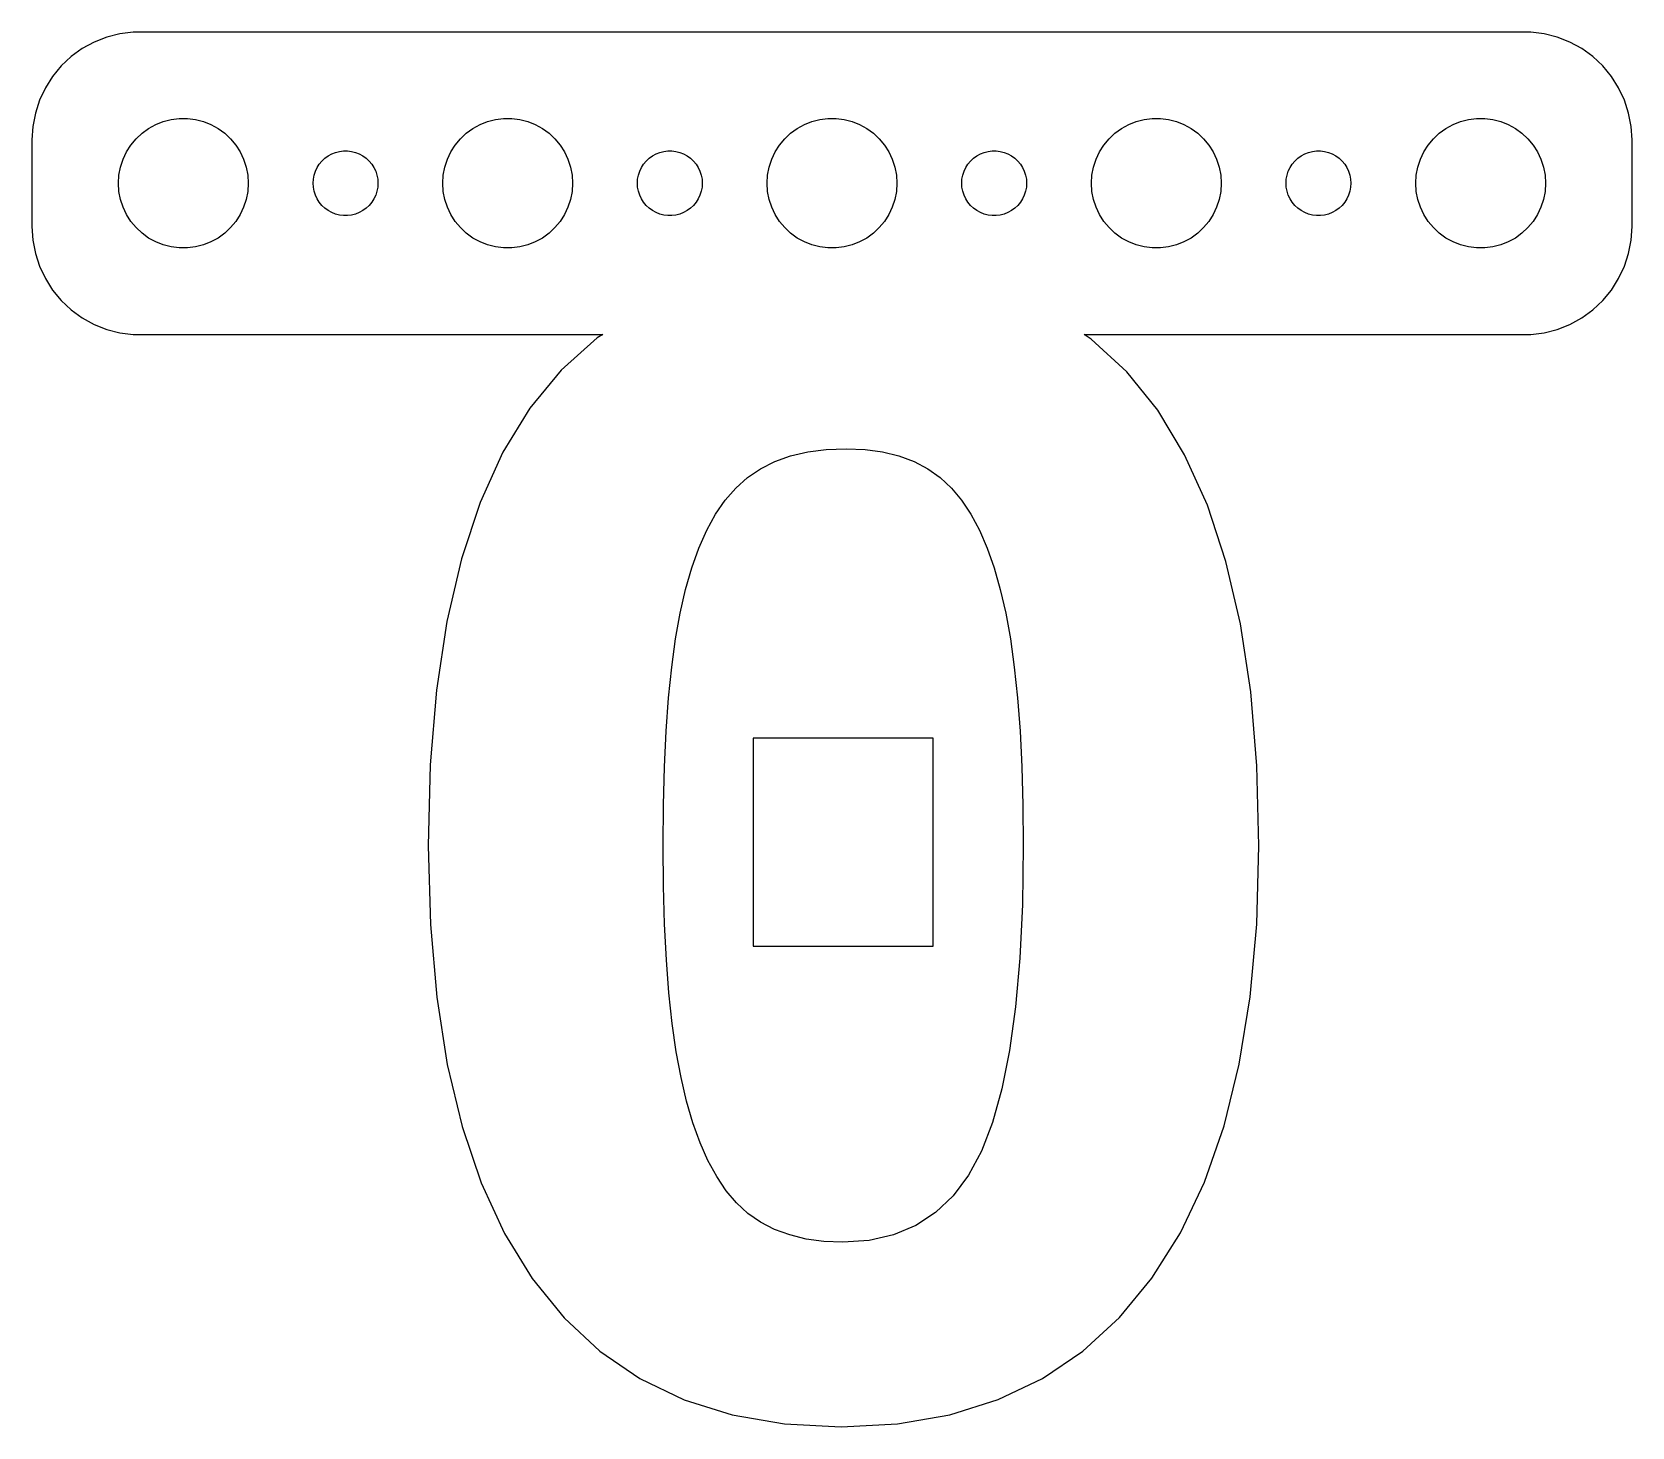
# Model space of a CAD drawing. Header units: metres. Extents: x -37 to 37, y -57.5 to 7.
import ezdxf

# ---------------------------------------------------------------- set-up
doc = ezdxf.new("R2010")
doc.units = ezdxf.units.M

msp = doc.modelspace()

# ---------------------------------------------------------------- linework, layer by layer
for p, q in [((-33.5451, 6.75528), (-34.1289, 6.52412)), ((-32.9369, 6.91142), (-33.5451, 6.75528)), ((-32.3139, 6.99013), (-32.9369, 6.91142)), ((32.3139, 6.99013), (-32.3139, 6.99013)), ((32.9369, 6.91142), (32.3139, 6.99013)), ((33.5451, 6.75528), (32.9369, 6.91142)), ((34.1289, 6.52412), (33.5451, 6.75528)), ((-34.6791, 6.22163), (-35.1871, 5.85255)), ((-34.1289, 6.52412), (-34.6791, 6.22163)), ((34.6791, 6.22163), (34.1289, 6.52412)), ((35.1871, 5.85255), (34.6791, 6.22163)), ((-35.6448, 5.42273), (-36.0451, 4.93892)), ((-35.1871, 5.85255), (-35.6448, 5.42273)), ((35.6448, 5.42273), (35.1871, 5.85255)), ((36.0451, 4.93892), (35.6448, 5.42273)), ((-36.0451, 4.93892), (-36.3815, 4.40877)), ((36.3815, 4.40877), (36.0451, 4.93892)), ((-36.6489, 3.84062), (-36.8429, 3.24344)), ((-36.3815, 4.40877), (-36.6489, 3.84062)), ((36.6489, 3.84062), (36.3815, 4.40877)), ((36.8429, 3.24344), (36.6489, 3.84062)), ((-36.8429, 3.24344), (-36.9606, 2.62666)), ((-30.5621, 2.94685), (-30.1884, 2.99408)), ((-30.1884, 2.99408), (-29.8116, 2.99408)), ((-29.8116, 2.99408), (-29.4379, 2.94685)), ((-15.5621, 2.94685), (-15.1884, 2.99408)), ((-15.1884, 2.99408), (-14.8116, 2.99408)), ((-14.8116, 2.99408), (-14.4379, 2.94685)), ((-0.562134, 2.94685), (-0.18837, 2.99408)), ((-0.18837, 2.99408), (0.18837, 2.99408)), ((0.18837, 2.99408), (0.562134, 2.94685)), ((14.4379, 2.94685), (14.8116, 2.99408)), ((14.8116, 2.99408), (15.1884, 2.99408)), ((15.1884, 2.99408), (15.5621, 2.94685)), ((29.4379, 2.94685), (29.8116, 2.99408)), ((29.8116, 2.99408), (30.1884, 2.99408)), ((30.1884, 2.99408), (30.5621, 2.94685)), ((36.9606, 2.62666), (36.8429, 3.24344)), ((-36.9606, 2.62666), (-37, 2)), ((-32.1869, 2.05363), (-31.9123, 2.31154)), ((-31.9123, 2.31154), (-31.6075, 2.53297)), ((-31.6075, 2.53297), (-31.2773, 2.71448)), ((-31.2773, 2.71448), (-30.927, 2.85316)), ((-30.927, 2.85316), (-30.5621, 2.94685)), ((-29.4379, 2.94685), (-29.0729, 2.85316)), ((-29.0729, 2.85316), (-28.7227, 2.71448)), ((-28.7227, 2.71448), (-28.3925, 2.53297)), ((-28.3925, 2.53297), (-28.0877, 2.31154)), ((-28.0877, 2.31154), (-27.8131, 2.05363)), ((-17.1869, 2.05363), (-16.9123, 2.31154)), ((-16.9123, 2.31154), (-16.6075, 2.53297)), ((-16.6075, 2.53297), (-16.2773, 2.71448)), ((-16.2773, 2.71448), (-15.927, 2.85316)), ((-15.927, 2.85316), (-15.5621, 2.94685)), ((-14.4379, 2.94685), (-14.0729, 2.85316)), ((-14.0729, 2.85316), (-13.7227, 2.71448)), ((-13.7227, 2.71448), (-13.3925, 2.53297)), ((-13.3925, 2.53297), (-13.0877, 2.31154)), ((-13.0877, 2.31154), (-12.8131, 2.05363)), ((-2.1869, 2.05363), (-1.91226, 2.31154)), ((-1.91226, 2.31154), (-1.60747, 2.53297)), ((-1.60747, 2.53297), (-1.27733, 2.71448)), ((-1.27733, 2.71448), (-0.927048, 2.85316)), ((-0.927048, 2.85316), (-0.562134, 2.94685)), ((0.562134, 2.94685), (0.927048, 2.85316)), ((0.927048, 2.85316), (1.27733, 2.71448)), ((1.27733, 2.71448), (1.60747, 2.53297)), ((1.60747, 2.53297), (1.91226, 2.31154)), ((1.91226, 2.31154), (2.1869, 2.05363)), ((12.8131, 2.05363), (13.0877, 2.31154)), ((13.0877, 2.31154), (13.3925, 2.53297)), ((13.3925, 2.53297), (13.7227, 2.71448)), ((13.7227, 2.71448), (14.0729, 2.85316)), ((14.0729, 2.85316), (14.4379, 2.94685)), ((15.5621, 2.94685), (15.927, 2.85316)), ((15.927, 2.85316), (16.2773, 2.71448)), ((16.2773, 2.71448), (16.6075, 2.53297)), ((16.6075, 2.53297), (16.9123, 2.31154)), ((16.9123, 2.31154), (17.1869, 2.05363)), ((27.8131, 2.05363), (28.0877, 2.31154)), ((28.0877, 2.31154), (28.3925, 2.53297)), ((28.3925, 2.53297), (28.7227, 2.71448)), ((28.7227, 2.71448), (29.0729, 2.85316)), ((29.0729, 2.85316), (29.4379, 2.94685)), ((30.5621, 2.94685), (30.927, 2.85316)), ((30.927, 2.85316), (31.2773, 2.71448)), ((31.2773, 2.71448), (31.6075, 2.53297)), ((31.6075, 2.53297), (31.9123, 2.31154)), ((31.9123, 2.31154), (32.1869, 2.05363)), ((37, 2), (36.9606, 2.62666)), ((-37, 2), (-37, -2)), ((-32.6289, 1.44525), (-32.427, 1.76335)), ((-32.427, 1.76335), (-32.1869, 2.05363)), ((-27.8131, 2.05363), (-27.5729, 1.76335)), ((-27.5729, 1.76335), (-27.3711, 1.44525)), ((-22.7811, 1.47342), (-22.5942, 1.49704)), ((-22.5942, 1.49704), (-22.4058, 1.49704)), ((-22.4058, 1.49704), (-22.2189, 1.47342)), ((-17.6289, 1.44525), (-17.427, 1.76335)), ((-17.427, 1.76335), (-17.1869, 2.05363)), ((-12.8131, 2.05363), (-12.5729, 1.76335)), ((-12.5729, 1.76335), (-12.3711, 1.44525)), ((-7.78107, 1.47342), (-7.59418, 1.49704)), ((-7.59418, 1.49704), (-7.40581, 1.49704)), ((-7.40581, 1.49704), (-7.21892, 1.47342)), ((-2.62891, 1.44525), (-2.42705, 1.76335)), ((-2.42705, 1.76335), (-2.1869, 2.05363)), ((2.1869, 2.05363), (2.42705, 1.76335)), ((2.42705, 1.76335), (2.62891, 1.44525)), ((7.21892, 1.47342), (7.40581, 1.49704)), ((7.40581, 1.49704), (7.59418, 1.49704)), ((7.59418, 1.49704), (7.78107, 1.47342)), ((12.3711, 1.44525), (12.5729, 1.76335)), ((12.5729, 1.76335), (12.8131, 2.05363)), ((17.1869, 2.05363), (17.427, 1.76335)), ((17.427, 1.76335), (17.6289, 1.44525)), ((22.2189, 1.47342), (22.4058, 1.49704)), ((22.4058, 1.49704), (22.5942, 1.49704)), ((22.5942, 1.49704), (22.7811, 1.47342)), ((27.3711, 1.44525), (27.5729, 1.76335)), ((27.5729, 1.76335), (27.8131, 2.05363)), ((32.1869, 2.05363), (32.427, 1.76335)), ((32.427, 1.76335), (32.6289, 1.44525)), ((37, -2), (37, 2)), ((-32.9763, 0.375992), (-32.9057, 0.746063)), ((-32.9057, 0.746063), (-32.7893, 1.10437)), ((-32.7893, 1.10437), (-32.6289, 1.44525)), ((-27.3711, 1.44525), (-27.2107, 1.10437)), ((-27.2107, 1.10437), (-27.0942, 0.746063)), ((-27.0942, 0.746063), (-27.0237, 0.375992)), ((-23.8145, 0.722626), (-23.7135, 0.881668)), ((-23.7135, 0.881668), (-23.5934, 1.02681)), ((-23.5934, 1.02681), (-23.4561, 1.15576)), ((-23.4561, 1.15576), (-23.3037, 1.26648)), ((-23.3037, 1.26648), (-23.1387, 1.35724)), ((-23.1387, 1.35724), (-22.9635, 1.42657)), ((-22.9635, 1.42657), (-22.7811, 1.47342)), ((-22.2189, 1.47342), (-22.0365, 1.42657)), ((-22.0365, 1.42657), (-21.8613, 1.35724)), ((-21.8613, 1.35724), (-21.6963, 1.26648)), ((-21.6963, 1.26648), (-21.5439, 1.15576)), ((-21.5439, 1.15576), (-21.4065, 1.02681)), ((-21.4065, 1.02681), (-21.2865, 0.881668)), ((-21.2865, 0.881668), (-21.1855, 0.722626)), ((-17.9763, 0.375992), (-17.9057, 0.746063)), ((-17.9057, 0.746063), (-17.7893, 1.10437)), ((-17.7893, 1.10437), (-17.6289, 1.44525)), ((-12.3711, 1.44525), (-12.2107, 1.10437)), ((-12.2107, 1.10437), (-12.0942, 0.746063)), ((-12.0942, 0.746063), (-12.0237, 0.375992)), ((-8.81445, 0.722626), (-8.71352, 0.881668)), ((-8.71352, 0.881668), (-8.59344, 1.02681)), ((-8.59344, 1.02681), (-8.45613, 1.15576)), ((-8.45613, 1.15576), (-8.30373, 1.26648)), ((-8.30373, 1.26648), (-8.13866, 1.35724)), ((-8.13866, 1.35724), (-7.96352, 1.42657)), ((-7.96352, 1.42657), (-7.78107, 1.47342)), ((-7.21892, 1.47342), (-7.03647, 1.42657)), ((-7.03647, 1.42657), (-6.86133, 1.35724)), ((-6.86133, 1.35724), (-6.69626, 1.26648)), ((-6.69626, 1.26648), (-6.54385, 1.15576)), ((-6.54385, 1.15576), (-6.40654, 1.02681)), ((-6.40654, 1.02681), (-6.28647, 0.881668)), ((-6.28647, 0.881668), (-6.18553, 0.722626)), ((-2.97633, 0.375992), (-2.90575, 0.746063)), ((-2.90575, 0.746063), (-2.78932, 1.10437)), ((-2.78932, 1.10437), (-2.62891, 1.44525)), ((2.62891, 1.44525), (2.78932, 1.10437)), ((2.78932, 1.10437), (2.90575, 0.746063)), ((2.90575, 0.746063), (2.97633, 0.375992)), ((6.18553, 0.722626), (6.28647, 0.881668)), ((6.28647, 0.881668), (6.40654, 1.02681)), ((6.40654, 1.02681), (6.54385, 1.15576)), ((6.54385, 1.15576), (6.69626, 1.26648)), ((6.69626, 1.26648), (6.86133, 1.35724)), ((6.86133, 1.35724), (7.03647, 1.42657)), ((7.03647, 1.42657), (7.21892, 1.47342)), ((7.78107, 1.47342), (7.96352, 1.42657)), ((7.96352, 1.42657), (8.13866, 1.35724)), ((8.13866, 1.35724), (8.30373, 1.26648)), ((8.30373, 1.26648), (8.45613, 1.15576)), ((8.45613, 1.15576), (8.59344, 1.02681)), ((8.59344, 1.02681), (8.71352, 0.881668)), ((8.71352, 0.881668), (8.81445, 0.722626)), ((12.0237, 0.375992), (12.0942, 0.746063)), ((12.0942, 0.746063), (12.2107, 1.10437)), ((12.2107, 1.10437), (12.3711, 1.44525)), ((17.6289, 1.44525), (17.7893, 1.10437)), ((17.7893, 1.10437), (17.9057, 0.746063)), ((17.9057, 0.746063), (17.9763, 0.375992)), ((21.1855, 0.722626), (21.2865, 0.881668)), ((21.2865, 0.881668), (21.4065, 1.02681)), ((21.4065, 1.02681), (21.5439, 1.15576)), ((21.5439, 1.15576), (21.6963, 1.26648)), ((21.6963, 1.26648), (21.8613, 1.35724)), ((21.8613, 1.35724), (22.0365, 1.42657)), ((22.0365, 1.42657), (22.2189, 1.47342)), ((22.7811, 1.47342), (22.9635, 1.42657)), ((22.9635, 1.42657), (23.1387, 1.35724)), ((23.1387, 1.35724), (23.3037, 1.26648)), ((23.3037, 1.26648), (23.4561, 1.15576)), ((23.4561, 1.15576), (23.5934, 1.02681)), ((23.5934, 1.02681), (23.7135, 0.881668)), ((23.7135, 0.881668), (23.8145, 0.722626)), ((27.0237, 0.375992), (27.0942, 0.746063)), ((27.0942, 0.746063), (27.2107, 1.10437)), ((27.2107, 1.10437), (27.3711, 1.44525)), ((32.6289, 1.44525), (32.7893, 1.10437)), ((32.7893, 1.10437), (32.9057, 0.746063)), ((32.9057, 0.746063), (32.9763, 0.375992)), ((-33, 0), (-32.9763, 0.375992)), ((-32.9763, -0.375992), (-33, 0)), ((-27.0237, 0.375992), (-27, 0)), ((-27, 0), (-27.0237, -0.375992)), ((-24, 0), (-23.9882, 0.187988)), ((-23.9882, -0.187988), (-24, 0)), ((-23.9882, 0.187988), (-23.9529, 0.373032)), ((-23.9529, 0.373032), (-23.8947, 0.552185)), ((-23.8947, 0.552185), (-23.8145, 0.722626)), ((-21.1855, 0.722626), (-21.1053, 0.552185)), ((-21.1053, 0.552185), (-21.0471, 0.373032)), ((-21.0471, 0.373032), (-21.0118, 0.187988)), ((-21.0118, 0.187988), (-21, 0)), ((-21, 0), (-21.0118, -0.187988)), ((-18, 0), (-17.9763, 0.375992)), ((-17.9763, -0.375992), (-18, 0)), ((-12.0237, 0.375992), (-12, 0)), ((-12, 0), (-12.0237, -0.375992)), ((-9, 0), (-8.98816, 0.187988)), ((-8.98816, -0.187988), (-9, 0)), ((-8.98816, 0.187988), (-8.95287, 0.373032)), ((-8.95287, 0.373032), (-8.89465, 0.552185)), ((-8.89465, 0.552185), (-8.81445, 0.722626)), ((-6.18553, 0.722626), (-6.10533, 0.552185)), ((-6.10533, 0.552185), (-6.04712, 0.373032)), ((-6.04712, 0.373032), (-6.01183, 0.187988)), ((-6.01183, 0.187988), (-6, 0)), ((-6, 0), (-6.01183, -0.187988)), ((-3, 0), (-2.97633, 0.375992)), ((-2.97633, -0.375992), (-3, 0)), ((2.97633, 0.375992), (3, 0)), ((3, 0), (2.97633, -0.375992)), ((6, 0), (6.01183, 0.187988)), ((6.01183, -0.187988), (6, 0)), ((6.01183, 0.187988), (6.04712, 0.373032)), ((6.04712, 0.373032), (6.10533, 0.552185)), ((6.10533, 0.552185), (6.18553, 0.722626)), ((8.81445, 0.722626), (8.89465, 0.552185)), ((8.89465, 0.552185), (8.95287, 0.373032)), ((8.95287, 0.373032), (8.98816, 0.187988)), ((8.98816, 0.187988), (9, 0)), ((9, 0), (8.98816, -0.187988)), ((12, 0), (12.0237, 0.375992)), ((12.0237, -0.375992), (12, 0)), ((17.9763, 0.375992), (18, 0)), ((18, 0), (17.9763, -0.375992)), ((21, 0), (21.0118, 0.187988)), ((21.0118, -0.187988), (21, 0)), ((21.0118, 0.187988), (21.0471, 0.373032)), ((21.0471, 0.373032), (21.1053, 0.552185)), ((21.1053, 0.552185), (21.1855, 0.722626)), ((23.8145, 0.722626), (23.8947, 0.552185)), ((23.8947, 0.552185), (23.9529, 0.373032)), ((23.9529, 0.373032), (23.9882, 0.187988)), ((23.9882, 0.187988), (24, 0)), ((24, 0), (23.9882, -0.187988)), ((27, 0), (27.0237, 0.375992)), ((27.0237, -0.375992), (27, 0)), ((32.9763, 0.375992), (33, 0)), ((33, 0), (32.9763, -0.375992)), ((-32.9057, -0.746063), (-32.9763, -0.375992)), ((-27.0237, -0.375992), (-27.0942, -0.746063)), ((-23.9529, -0.373032), (-23.9882, -0.187988)), ((-23.8947, -0.552185), (-23.9529, -0.373032)), ((-23.8145, -0.722626), (-23.8947, -0.552185)), ((-23.7135, -0.881668), (-23.8145, -0.722626)), ((-21.1855, -0.722626), (-21.2865, -0.881668)), ((-21.1053, -0.552185), (-21.1855, -0.722626)), ((-21.0471, -0.373032), (-21.1053, -0.552185)), ((-21.0118, -0.187988), (-21.0471, -0.373032)), ((-17.9057, -0.746063), (-17.9763, -0.375992)), ((-12.0237, -0.375992), (-12.0942, -0.746063)), ((-8.95287, -0.373032), (-8.98816, -0.187988)), ((-8.89465, -0.552185), (-8.95287, -0.373032)), ((-8.81445, -0.722626), (-8.89465, -0.552185)), ((-8.71352, -0.881668), (-8.81445, -0.722626)), ((-6.18553, -0.722626), (-6.28647, -0.881668)), ((-6.10533, -0.552185), (-6.18553, -0.722626)), ((-6.04712, -0.373032), (-6.10533, -0.552185)), ((-6.01183, -0.187988), (-6.04712, -0.373032)), ((-2.90575, -0.746063), (-2.97633, -0.375992)), ((2.97633, -0.375992), (2.90575, -0.746063)), ((6.04712, -0.373032), (6.01183, -0.187988)), ((6.10533, -0.552185), (6.04712, -0.373032)), ((6.18553, -0.722626), (6.10533, -0.552185)), ((6.28647, -0.881668), (6.18553, -0.722626)), ((8.81445, -0.722626), (8.71352, -0.881668)), ((8.89465, -0.552185), (8.81445, -0.722626)), ((8.95287, -0.373032), (8.89465, -0.552185)), ((8.98816, -0.187988), (8.95287, -0.373032)), ((12.0942, -0.746063), (12.0237, -0.375992)), ((17.9763, -0.375992), (17.9057, -0.746063)), ((21.0471, -0.373032), (21.0118, -0.187988)), ((21.1053, -0.552185), (21.0471, -0.373032)), ((21.1855, -0.722626), (21.1053, -0.552185)), ((21.2865, -0.881668), (21.1855, -0.722626)), ((23.8145, -0.722626), (23.7135, -0.881668)), ((23.8947, -0.552185), (23.8145, -0.722626)), ((23.9529, -0.373032), (23.8947, -0.552185)), ((23.9882, -0.187988), (23.9529, -0.373032)), ((27.0942, -0.746063), (27.0237, -0.375992)), ((32.9763, -0.375992), (32.9057, -0.746063)), ((-32.7893, -1.10437), (-32.9057, -0.746063)), ((-32.6289, -1.44525), (-32.7893, -1.10437)), ((-32.427, -1.76335), (-32.6289, -1.44525)), ((-27.3711, -1.44525), (-27.5729, -1.76335)), ((-27.2107, -1.10437), (-27.3711, -1.44525)), ((-27.0942, -0.746063), (-27.2107, -1.10437)), ((-23.5934, -1.02681), (-23.7135, -0.881668)), ((-23.4561, -1.15576), (-23.5934, -1.02681)), ((-23.3037, -1.26648), (-23.4561, -1.15576)), ((-23.1387, -1.35724), (-23.3037, -1.26648)), ((-22.9635, -1.42657), (-23.1387, -1.35724)), ((-22.7811, -1.47342), (-22.9635, -1.42657)), ((-22.5942, -1.49704), (-22.7811, -1.47342)), ((-22.2189, -1.47342), (-22.4058, -1.49704)), ((-22.0365, -1.42657), (-22.2189, -1.47342)), ((-21.8613, -1.35724), (-22.0365, -1.42657)), ((-21.6963, -1.26648), (-21.8613, -1.35724)), ((-21.5439, -1.15576), (-21.6963, -1.26648)), ((-21.4065, -1.02681), (-21.5439, -1.15576)), ((-21.2865, -0.881668), (-21.4065, -1.02681)), ((-17.7893, -1.10437), (-17.9057, -0.746063)), ((-17.6289, -1.44525), (-17.7893, -1.10437)), ((-17.427, -1.76335), (-17.6289, -1.44525)), ((-12.3711, -1.44525), (-12.5729, -1.76335)), ((-12.2107, -1.10437), (-12.3711, -1.44525)), ((-12.0942, -0.746063), (-12.2107, -1.10437)), ((-8.59344, -1.02681), (-8.71352, -0.881668)), ((-8.45613, -1.15576), (-8.59344, -1.02681)), ((-8.30373, -1.26648), (-8.45613, -1.15576)), ((-8.13866, -1.35724), (-8.30373, -1.26648)), ((-7.96352, -1.42657), (-8.13866, -1.35724)), ((-7.78107, -1.47342), (-7.96352, -1.42657)), ((-7.59418, -1.49704), (-7.78107, -1.47342)), ((-7.21892, -1.47342), (-7.40581, -1.49704)), ((-7.03647, -1.42657), (-7.21892, -1.47342)), ((-6.86133, -1.35724), (-7.03647, -1.42657)), ((-6.69626, -1.26648), (-6.86133, -1.35724)), ((-6.54385, -1.15576), (-6.69626, -1.26648)), ((-6.40654, -1.02681), (-6.54385, -1.15576)), ((-6.28647, -0.881668), (-6.40654, -1.02681)), ((-2.78932, -1.10437), (-2.90575, -0.746063)), ((-2.62891, -1.44525), (-2.78932, -1.10437)), ((-2.42705, -1.76335), (-2.62891, -1.44525)), ((2.62891, -1.44525), (2.42705, -1.76335)), ((2.78932, -1.10437), (2.62891, -1.44525)), ((2.90575, -0.746063), (2.78932, -1.10437)), ((6.40654, -1.02681), (6.28647, -0.881668)), ((6.54385, -1.15576), (6.40654, -1.02681)), ((6.69626, -1.26648), (6.54385, -1.15576)), ((6.86133, -1.35724), (6.69626, -1.26648)), ((7.03647, -1.42657), (6.86133, -1.35724)), ((7.21892, -1.47342), (7.03647, -1.42657)), ((7.40581, -1.49704), (7.21892, -1.47342)), ((7.78107, -1.47342), (7.59418, -1.49704)), ((7.96352, -1.42657), (7.78107, -1.47342)), ((8.13866, -1.35724), (7.96352, -1.42657)), ((8.30373, -1.26648), (8.13866, -1.35724)), ((8.45613, -1.15576), (8.30373, -1.26648)), ((8.59344, -1.02681), (8.45613, -1.15576)), ((8.71352, -0.881668), (8.59344, -1.02681)), ((12.2107, -1.10437), (12.0942, -0.746063)), ((12.3711, -1.44525), (12.2107, -1.10437)), ((12.5729, -1.76335), (12.3711, -1.44525)), ((17.6289, -1.44525), (17.427, -1.76335)), ((17.7893, -1.10437), (17.6289, -1.44525)), ((17.9057, -0.746063), (17.7893, -1.10437)), ((21.4065, -1.02681), (21.2865, -0.881668)), ((21.5439, -1.15576), (21.4065, -1.02681)), ((21.6963, -1.26648), (21.5439, -1.15576)), ((21.8613, -1.35724), (21.6963, -1.26648)), ((22.0365, -1.42657), (21.8613, -1.35724)), ((22.2189, -1.47342), (22.0365, -1.42657)), ((22.4058, -1.49704), (22.2189, -1.47342)), ((22.7811, -1.47342), (22.5942, -1.49704)), ((22.9635, -1.42657), (22.7811, -1.47342)), ((23.1387, -1.35724), (22.9635, -1.42657)), ((23.3037, -1.26648), (23.1387, -1.35724)), ((23.4561, -1.15576), (23.3037, -1.26648)), ((23.5934, -1.02681), (23.4561, -1.15576)), ((23.7135, -0.881668), (23.5934, -1.02681)), ((27.2107, -1.10437), (27.0942, -0.746063)), ((27.3711, -1.44525), (27.2107, -1.10437)), ((27.5729, -1.76335), (27.3711, -1.44525)), ((32.6289, -1.44525), (32.427, -1.76335)), ((32.7893, -1.10437), (32.6289, -1.44525)), ((32.9057, -0.746063), (32.7893, -1.10437)), ((-37, -2), (-36.9606, -2.62666)), ((-32.1869, -2.05363), (-32.427, -1.76335)), ((-31.9123, -2.31154), (-32.1869, -2.05363)), ((-27.8131, -2.05363), (-28.0877, -2.31154)), ((-27.5729, -1.76335), (-27.8131, -2.05363)), ((-22.4058, -1.49704), (-22.5942, -1.49704)), ((-17.1869, -2.05363), (-17.427, -1.76335)), ((-16.9123, -2.31154), (-17.1869, -2.05363)), ((-12.8131, -2.05363), (-13.0877, -2.31154)), ((-12.5729, -1.76335), (-12.8131, -2.05363)), ((-7.40581, -1.49704), (-7.59418, -1.49704)), ((-2.1869, -2.05363), (-2.42705, -1.76335)), ((-1.91226, -2.31154), (-2.1869, -2.05363)), ((2.1869, -2.05363), (1.91226, -2.31154)), ((2.42705, -1.76335), (2.1869, -2.05363)), ((7.59418, -1.49704), (7.40581, -1.49704)), ((12.8131, -2.05363), (12.5729, -1.76335)), ((13.0877, -2.31154), (12.8131, -2.05363)), ((17.1869, -2.05363), (16.9123, -2.31154)), ((17.427, -1.76335), (17.1869, -2.05363)), ((22.5942, -1.49704), (22.4058, -1.49704)), ((27.8131, -2.05363), (27.5729, -1.76335)), ((28.0877, -2.31154), (27.8131, -2.05363)), ((32.1869, -2.05363), (31.9123, -2.31154)), ((32.427, -1.76335), (32.1869, -2.05363)), ((36.9606, -2.62666), (37, -2)), ((-36.9606, -2.62666), (-36.8429, -3.24344)), ((-31.6075, -2.53297), (-31.9123, -2.31154)), ((-31.2773, -2.71448), (-31.6075, -2.53297)), ((-30.927, -2.85316), (-31.2773, -2.71448)), ((-30.5621, -2.94685), (-30.927, -2.85316)), ((-30.1884, -2.99408), (-30.5621, -2.94685)), ((-29.4379, -2.94685), (-29.8116, -2.99408)), ((-29.0729, -2.85316), (-29.4379, -2.94685)), ((-28.7227, -2.71448), (-29.0729, -2.85316)), ((-28.3925, -2.53297), (-28.7227, -2.71448)), ((-28.0877, -2.31154), (-28.3925, -2.53297)), ((-16.6075, -2.53297), (-16.9123, -2.31154)), ((-16.2773, -2.71448), (-16.6075, -2.53297)), ((-15.927, -2.85316), (-16.2773, -2.71448)), ((-15.5621, -2.94685), (-15.927, -2.85316)), ((-15.1884, -2.99408), (-15.5621, -2.94685)), ((-14.4379, -2.94685), (-14.8116, -2.99408)), ((-14.0729, -2.85316), (-14.4379, -2.94685)), ((-13.7227, -2.71448), (-14.0729, -2.85316)), ((-13.3925, -2.53297), (-13.7227, -2.71448)), ((-13.0877, -2.31154), (-13.3925, -2.53297)), ((-1.60747, -2.53297), (-1.91226, -2.31154)), ((-1.27733, -2.71448), (-1.60747, -2.53297)), ((-0.927048, -2.85316), (-1.27733, -2.71448)), ((-0.562134, -2.94685), (-0.927048, -2.85316)), ((-0.18837, -2.99408), (-0.562134, -2.94685)), ((0.562134, -2.94685), (0.18837, -2.99408)), ((0.927048, -2.85316), (0.562134, -2.94685)), ((1.27733, -2.71448), (0.927048, -2.85316)), ((1.60747, -2.53297), (1.27733, -2.71448)), ((1.91226, -2.31154), (1.60747, -2.53297)), ((13.3925, -2.53297), (13.0877, -2.31154)), ((13.7227, -2.71448), (13.3925, -2.53297)), ((14.0729, -2.85316), (13.7227, -2.71448)), ((14.4379, -2.94685), (14.0729, -2.85316)), ((14.8116, -2.99408), (14.4379, -2.94685)), ((15.5621, -2.94685), (15.1884, -2.99408)), ((15.927, -2.85316), (15.5621, -2.94685)), ((16.2773, -2.71448), (15.927, -2.85316)), ((16.6075, -2.53297), (16.2773, -2.71448)), ((16.9123, -2.31154), (16.6075, -2.53297)), ((28.3925, -2.53297), (28.0877, -2.31154)), ((28.7227, -2.71448), (28.3925, -2.53297)), ((29.0729, -2.85316), (28.7227, -2.71448)), ((29.4379, -2.94685), (29.0729, -2.85316)), ((29.8116, -2.99408), (29.4379, -2.94685)), ((30.5621, -2.94685), (30.1884, -2.99408)), ((30.927, -2.85316), (30.5621, -2.94685)), ((31.2773, -2.71448), (30.927, -2.85316)), ((31.6075, -2.53297), (31.2773, -2.71448)), ((31.9123, -2.31154), (31.6075, -2.53297)), ((36.8429, -3.24344), (36.9606, -2.62666)), ((-36.8429, -3.24344), (-36.6489, -3.84062)), ((-29.8116, -2.99408), (-30.1884, -2.99408)), ((-14.8116, -2.99408), (-15.1884, -2.99408)), ((0.18837, -2.99408), (-0.18837, -2.99408)), ((15.1884, -2.99408), (14.8116, -2.99408)), ((30.1884, -2.99408), (29.8116, -2.99408)), ((36.6489, -3.84062), (36.8429, -3.24344)), ((-36.6489, -3.84062), (-36.3815, -4.40877)), ((-36.3815, -4.40877), (-36.0451, -4.93892)), ((36.0451, -4.93892), (36.3815, -4.40877)), ((36.3815, -4.40877), (36.6489, -3.84062)), ((-36.0451, -4.93892), (-35.6448, -5.42273)), ((35.6448, -5.42273), (36.0451, -4.93892)), ((-35.6448, -5.42273), (-35.1871, -5.85255)), ((-35.1871, -5.85255), (-34.6791, -6.22163)), ((34.6791, -6.22163), (35.1871, -5.85255)), ((35.1871, -5.85255), (35.6448, -5.42273)), ((-34.6791, -6.22163), (-34.1289, -6.52412)), ((-34.1289, -6.52412), (-33.5451, -6.75528)), ((33.5451, -6.75528), (34.1289, -6.52412)), ((34.1289, -6.52412), (34.6791, -6.22163)), ((-33.5451, -6.75528), (-32.9369, -6.91142)), ((-32.9369, -6.91142), (-32.3139, -6.99013)), ((-32.3139, -6.99013), (-10.6057, -6.99013)), ((-10.8609, -7.15498), (-12.5282, -8.64314)), ((-10.6057, -6.99013), (-10.8609, -7.15498)), ((11.9897, -7.20442), (11.6696, -6.99013)), ((11.6696, -6.99013), (32.3139, -6.99013)), ((13.6312, -8.71434), (11.9897, -7.20442)), ((32.3139, -6.99013), (32.9369, -6.91142)), ((32.9369, -6.91142), (33.5451, -6.75528)), ((-12.5282, -8.64314), (-13.9785, -10.4019)), ((15.0692, -10.4988), (13.6312, -8.71434)), ((-13.9785, -10.4019), (-15.2245, -12.4383)), ((16.3102, -12.5568), (15.0692, -10.4988)), ((-15.2245, -12.4383), (-16.2787, -14.7595)), ((-1.91367, -12.6103), (-1.12169, -12.4249)), ((-1.12169, -12.4249), (-0.266586, -12.3137)), ((-0.266586, -12.3137), (0.651627, -12.2766)), ((0.651627, -12.2766), (1.52728, -12.3137)), ((1.52728, -12.3137), (2.34297, -12.4249)), ((2.34297, -12.4249), (3.09868, -12.6103)), ((17.3602, -14.8878), (16.3102, -12.5568)), ((-3.91092, -13.6113), (-3.30829, -13.2034)), ((-3.30829, -13.2034), (-2.64253, -12.8698)), ((-2.64253, -12.8698), (-1.91367, -12.6103)), ((3.09868, -12.6103), (3.7944, -12.8698)), ((3.7944, -12.8698), (4.43015, -13.2034)), ((4.43015, -13.2034), (5.00592, -13.6113)), ((-4.45042, -14.0932), (-3.91092, -13.6113)), ((5.00592, -13.6113), (5.52171, -14.0932)), ((-16.2787, -14.7595), (-17.1413, -17.3654)), ((-5.38593, -15.3064), (-4.93828, -14.656)), ((-4.93828, -14.656), (-4.45042, -14.0932)), ((5.52171, -14.0932), (5.98953, -14.656)), ((5.98953, -14.656), (6.42105, -15.3064)), ((-5.79337, -16.0443), (-5.38593, -15.3064)), ((6.42105, -15.3064), (6.81628, -16.0443)), ((18.2193, -17.4917), (17.3602, -14.8878)), ((-6.16061, -16.8699), (-5.79337, -16.0443)), ((6.81628, -16.0443), (7.17522, -16.8699)), ((-6.48766, -17.783), (-6.16061, -16.8699)), ((7.17522, -16.8699), (7.49786, -17.783)), ((-17.1413, -17.3654), (-17.8122, -20.2561)), ((18.8875, -20.3686), (18.2193, -17.4917)), ((-6.77449, -18.7836), (-6.48766, -17.783)), ((7.49786, -17.783), (7.78421, -18.7836)), ((-7.02112, -19.8719), (-6.77449, -18.7836)), ((7.78421, -18.7836), (8.03427, -19.8719)), ((-7.23132, -21.0619), (-7.02112, -19.8719)), ((8.03427, -19.8719), (8.24977, -21.0619)), ((-17.8122, -20.2561), (-18.2914, -23.4316)), ((19.3648, -23.5184), (18.8875, -20.3686)), ((-7.40919, -22.3678), (-7.23132, -21.0619)), ((8.24977, -21.0619), (8.43211, -22.3678)), ((-7.55472, -23.7897), (-7.40919, -22.3678)), ((8.43211, -22.3678), (8.5813, -23.7897)), ((-18.2914, -23.4316), (-18.5789, -26.8919)), ((19.6512, -26.9412), (19.3648, -23.5184)), ((-7.66791, -25.3276), (-7.55472, -23.7897)), ((8.5813, -23.7897), (8.69733, -25.3276)), ((-7.74875, -26.9814), (-7.66791, -25.3276)), ((4.67184, -25.6505), (-3.63875, -25.6505)), ((-3.63875, -25.6505), (-3.63875, -35.275)), ((4.67184, -35.275), (4.67184, -25.6505)), ((8.69733, -25.3276), (8.78021, -26.9814)), ((-18.5789, -26.8919), (-18.6748, -30.6369)), ((-7.79726, -28.7512), (-7.74875, -26.9814)), ((8.78021, -26.9814), (8.82994, -28.7512)), ((19.7466, -30.6369), (19.6512, -26.9412)), ((-7.81343, -30.6369), (-7.79726, -28.7512)), ((8.82994, -28.7512), (8.84651, -30.6369)), ((-18.6748, -30.6369), (-18.5766, -34.2635)), ((-7.79646, -32.5024), (-7.81343, -30.6369)), ((8.84651, -30.6369), (8.80707, -33.3481)), ((19.6457, -34.2536), (19.7466, -30.6369)), ((-7.74559, -34.256), (-7.79646, -32.5024)), ((8.80707, -33.3481), (8.68874, -35.8275)), ((-18.5766, -34.2635), (-18.282, -37.6338)), ((-7.66078, -35.8975), (-7.74559, -34.256)), ((19.3427, -37.6164), (19.6457, -34.2536)), ((-3.63875, -35.275), (4.67184, -35.275)), ((-7.54205, -37.4271), (-7.66078, -35.8975)), ((8.68874, -35.8275), (8.4915, -38.0749)), ((-18.282, -37.6338), (-17.791, -40.7478)), ((-7.38942, -38.8447), (-7.54205, -37.4271)), ((18.8379, -40.7252), (19.3427, -37.6164)), ((8.4915, -38.0749), (8.21538, -40.0904)), ((-7.20285, -40.1502), (-7.38942, -38.8447)), ((-6.98236, -41.3438), (-7.20285, -40.1502)), ((8.21538, -40.0904), (7.86037, -41.874)), ((-17.791, -40.7478), (-17.1035, -43.6053)), ((-6.72639, -42.437), (-6.98236, -41.3438)), ((18.1311, -43.58), (18.8379, -40.7252)), ((7.86037, -41.874), (7.42645, -43.4257)), ((-6.43335, -43.4419), (-6.72639, -42.437)), ((-17.1035, -43.6053), (-16.2197, -46.2065)), ((-6.10326, -44.3585), (-6.43335, -43.4419)), ((7.42645, -43.4257), (6.91365, -44.7455)), ((17.2224, -46.1808), (18.1311, -43.58)), ((-5.73608, -45.1868), (-6.10326, -44.3585)), ((6.91365, -44.7455), (6.30934, -45.8632)), ((-5.33186, -45.9268), (-5.73608, -45.1868)), ((6.30934, -45.8632), (5.60092, -46.809)), ((-16.2197, -46.2065), (-15.1395, -48.5514)), ((-4.89058, -46.5785), (-5.33186, -45.9268)), ((-4.41223, -47.1418), (-4.89058, -46.5785)), ((16.1117, -48.5277), (17.2224, -46.1808)), ((-3.886, -47.6237), (-4.41223, -47.1418)), ((5.60092, -46.809), (4.78839, -47.5828)), ((-3.30141, -48.0316), (-3.886, -47.6237)), ((-2.65843, -48.3652), (-3.30141, -48.0316)), ((4.78839, -47.5828), (3.87175, -48.1846)), ((-15.1395, -48.5514), (-13.8628, -50.6399)), ((-1.95709, -48.6247), (-2.65843, -48.3652)), ((-1.19737, -48.8101), (-1.95709, -48.6247)), ((-0.379288, -48.9213), (-1.19737, -48.8101)), ((2.851, -48.6145), (1.72614, -48.8724)), ((3.87175, -48.1846), (2.851, -48.6145)), ((14.799, -50.6205), (16.1117, -48.5277)), ((0.497162, -48.9584), (-0.379288, -48.9213)), ((1.72614, -48.8724), (0.497162, -48.9584)), ((-13.8628, -50.6399), (-12.3928, -52.46)), ((13.2939, -52.4458), (14.799, -50.6205)), ((-12.3928, -52.46), (-10.7326, -54.0002)), ((11.6058, -53.9903), (13.2939, -52.4458)), ((-10.7326, -54.0002), (-8.88237, -55.2602)), ((9.7346, -55.2539), (11.6058, -53.9903)), ((-8.88237, -55.2602), (-6.84201, -56.2403)), ((7.6804, -56.2368), (9.7346, -55.2539)), ((5.44318, -56.9388), (7.6804, -56.2368)), ((-6.84201, -56.2403), (-4.61156, -56.9404)), ((-4.61156, -56.9404), (-2.19101, -57.3604)), ((3.02292, -57.36), (5.44318, -56.9388)), ((-2.19101, -57.3604), (0.419632, -57.5004)), ((0.419632, -57.5004), (3.02292, -57.36))]:
    msp.add_line(p, q)

doc.saveas('drawing.dxf')
